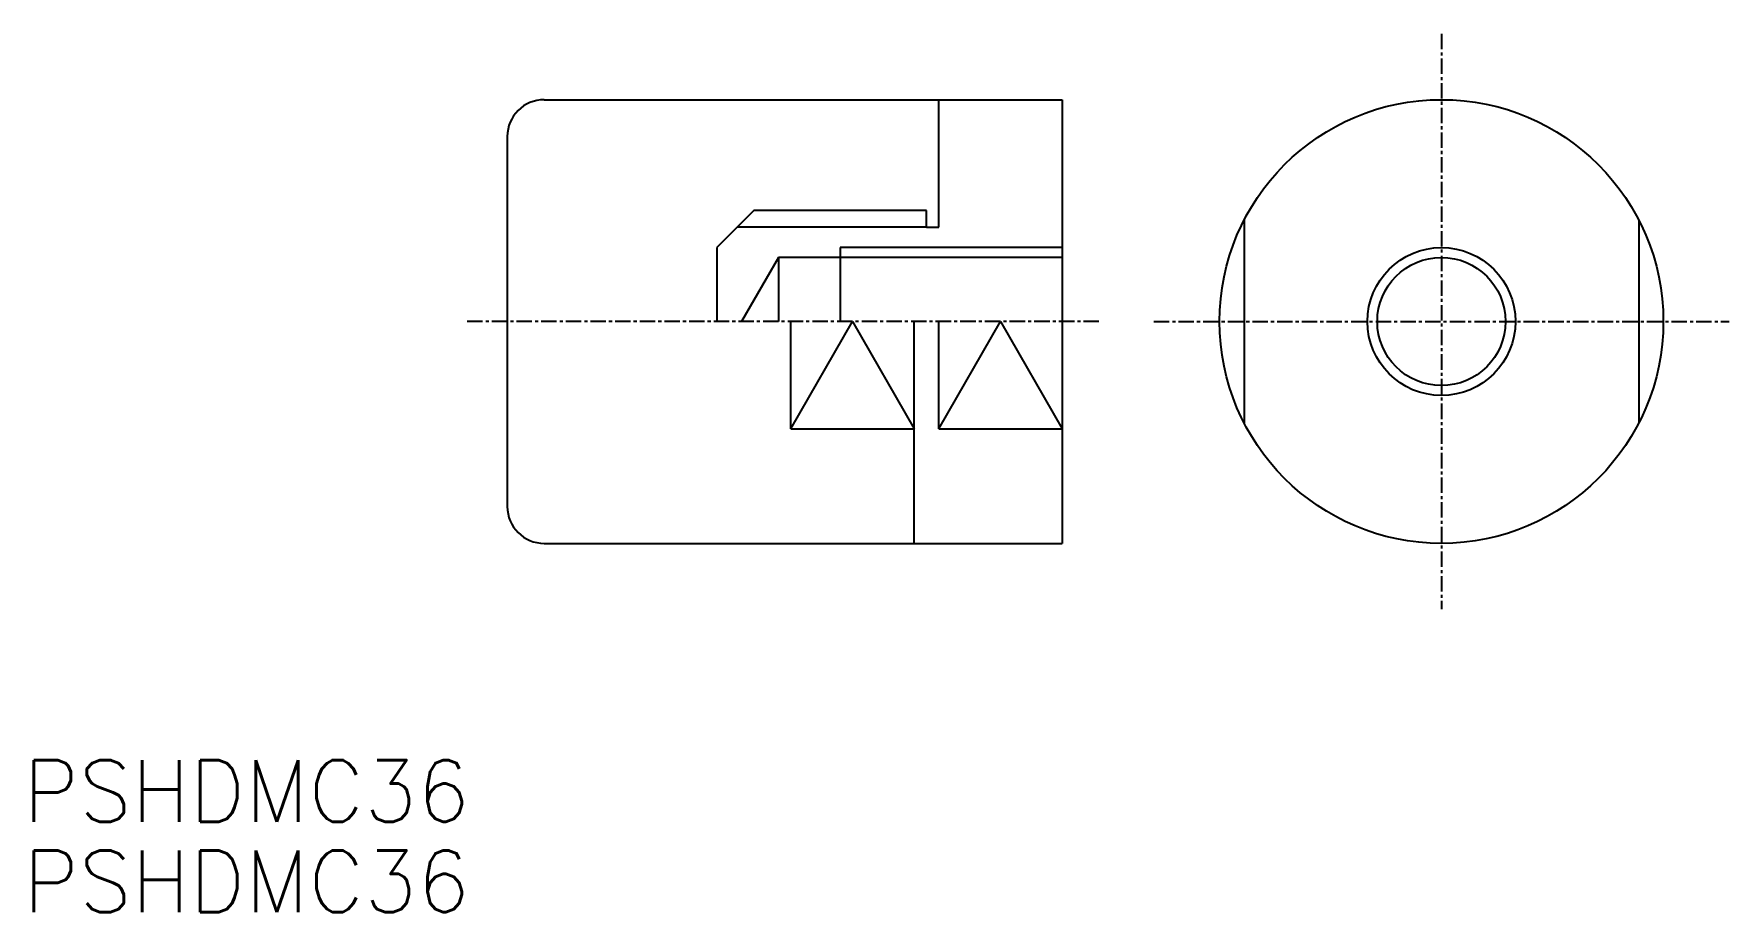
# Model space of a CAD drawing. Extents: x 362 to 499, y -39 to 32.
import ezdxf

# ---------------------------------------------------------------- set-up
doc = ezdxf.new("R2010")
doc.units = 0
doc.linetypes.add('CENTER', pattern=[2, 1.25, -0.25, 0.25, -0.25])
doc.layers.get('0').update_dxf_attribs({"linetype": 'CONTINUOUS'})
doc.layers.add('CENTER', color=1, linetype='CENTER')
doc.styles.get("Standard").update_dxf_attribs({"font": 'txt.shx'})

msp = doc.modelspace()

# ---------------------------------------------------------------- linework, layer by layer
at = {"color": 7, "linetype": 'CONTINUOUS'}
for p, q in [((402.99, 27.08), (444.99, 27.08)), ((434.99, 16.73), (434.99, 27.08)), ((444.99, 27.08), (444.99, -8.92)), ((399.99, 24.08), (399.99, -5.92)), ((419.99, 18.08), (416.99, 15.08)), ((433.99, 18.08), (419.99, 18.08)), ((433.99, 16.73), (433.99, 18.08)), ((433.99, 16.73), (434.99, 16.73)), ((459.77, 17.33), (459.77, 0.84)), ((491.77, 17.33), (491.77, 0.84)), ((416.99, 15.08), (416.99, 9.08)), ((421.99, 14.28), (418.98, 9.08)), ((421.99, 14.28), (421.99, 9.08)), ((444.99, 14.28), (421.99, 14.28)), ((426.99, 15.08), (426.99, 9.08)), ((422.99, 0.37), (422.99, 9.08)), ((432.99, -8.92), (432.99, 9.08)), ((434.99, 0.37), (434.99, 9.08)), ((422.99, 0.37), (432.99, 0.37)), ((434.99, 0.37), (444.99, 0.37)), ((402.99, -8.92), (444.99, -8.92))]:
    msp.add_line(p, q, dxfattribs=at)
at = {"color": 3, "linetype": 'CONTINUOUS'}
for p, q in [((433.99, 16.73), (418.63, 16.73)), ((444.99, 15.08), (426.99, 15.08)), ((422.99, 0.37), (427.99, 9.08)), ((427.99, 9.08), (432.99, 0.37)), ((434.99, 0.37), (439.99, 9.08)), ((439.99, 9.08), (444.99, 0.37))]:
    msp.add_line(p, q, dxfattribs=at)
at = {"color": 7, "linetype": 'CONTINUOUS'}
for radius in [18, 5.2]:
    msp.add_circle((475.77, 9.08), radius, dxfattribs=at)
at = {"color": 3, "linetype": 'CONTINUOUS'}
msp.add_circle((475.77, 9.08), 6, dxfattribs=at)
at = {"color": 7, "linetype": 'CONTINUOUS'}
for centre, start, end in [((402.99, 24.08), 180, 180), ((402.99, 24.08), 90, 180), ((402.99, -5.92), 180, 270)]:
    msp.add_arc(centre, 3, start, end, dxfattribs=at)
at = {"layer": 'CENTER', "color": 1, "linetype": 'CENTER'}
for p, q in [((475.77, 32.42), (475.77, -14.25)), ((447.99, 9.08), (396.59, 9.08)), ((452.44, 9.08), (499.11, 9.08))]:
    msp.add_line(p, q, dxfattribs=at)

# ---------------------------------------------------------------- texts
at = {"color": 7, "linetype": 'CONTINUOUS'}
for p in [(360.73, -31.5), (360.73, -38.83)]:
    msp.add_text('PSHDMC36', height=5, dxfattribs=at).set_placement(p)

doc.saveas('drawing.dxf')
